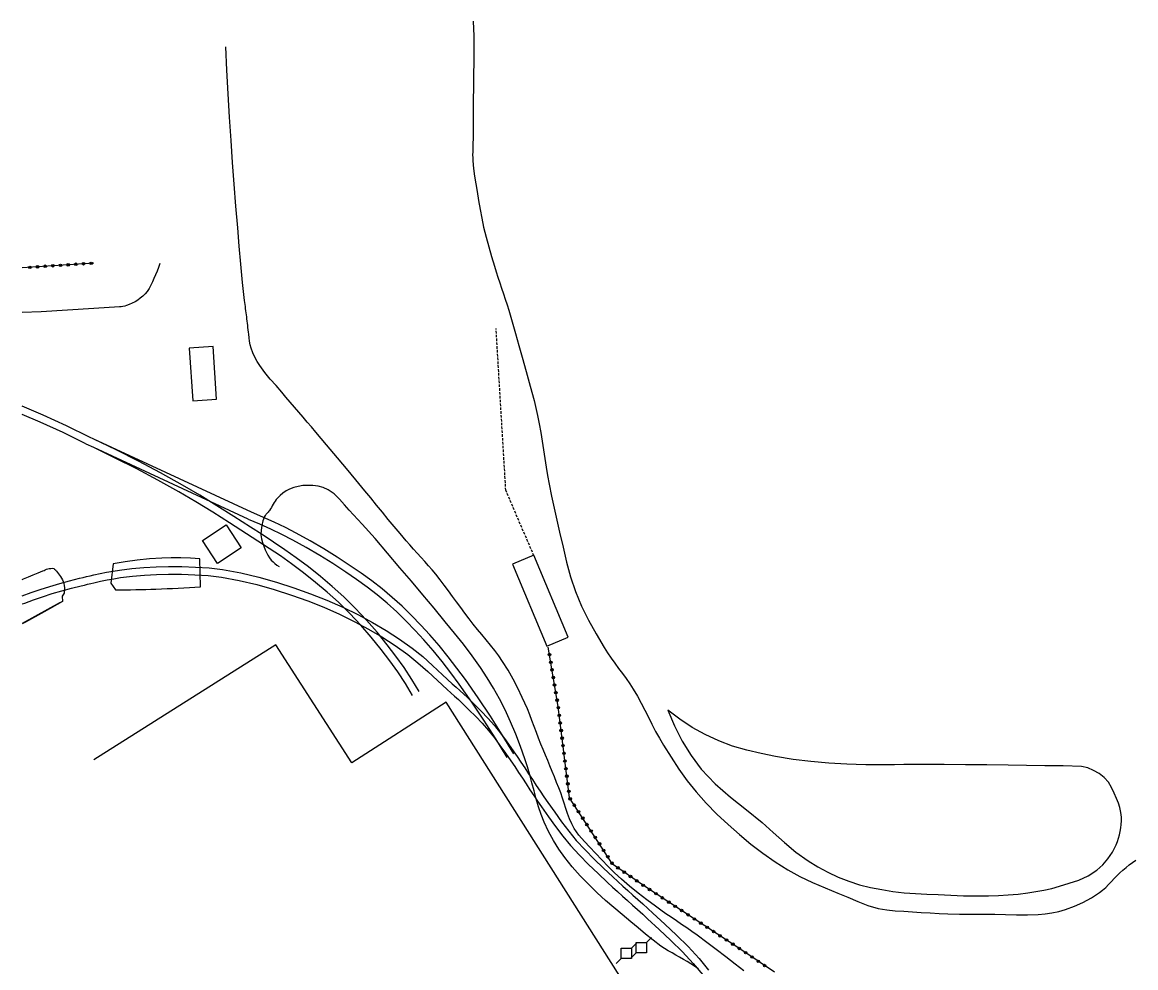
# Model space of a CAD drawing. Header units: millimetres. Extents: x 168000 to 169000, y 125998 to 127000.
# Drawn here: x 168000 to 168217.9, y 126470.7 to 126655.7 of the extents above; entities that cross this region are included whole.
import ezdxf

# ---------------------------------------------------------------- set-up
doc = ezdxf.new("R2010")
doc.units = ezdxf.units.MM
doc.linetypes.add('DASHED', pattern=[0.75, 0.5, -0.25])
doc.layers.get('0').update_dxf_attribs({"linetype": 'CONTINUOUS'})
for name, color, linetype in [('W0017', 7, 'CONTINUOUS'), ('W0101', 7, 'CONTINUOUS'), ('W0104', 1, 'CONTINUOUS'), ('W0112', 1, 'DASHED'), ('W0323', 7, 'CONTINUOUS'), ('W0600', 7, 'CONTINUOUS'), ('W0700', 7, 'CONTINUOUS')]:
    doc.layers.add(name, color=color, linetype=linetype)

# ---------------------------------------------------------------- blocks, each defined once
blk = doc.blocks.new('T600')
for p, q in [((-0.999999, 0.999999), (0.999999, 0.999999)), ((-0.999999, -0.999999), (-0.999999, 0.999999)), ((0.999999, 0.999999), (1.999998, 1.999998)), ((0.999999, 0.999999), (0.999999, -0.999999)), ((-0.999999, -0.999999), (-1.999998, -1.999998)), ((0.999999, -0.999999), (-0.999999, -0.999999))]:
    blk.add_line(p, q)
blk = doc.blocks.new('t323o')
at = {"color": 0, "linetype": 'Continuous'}
for radius in [0.25, 0.15]:
    blk.add_circle((0, 0), radius, dxfattribs=at)

msp = doc.modelspace()

# ---------------------------------------------------------------- linework, layer by layer
at = {"layer": 'W0017'}
for points in [[(168088.2, 126655.85), (168088.33, 126652.93), (168088.36, 126650.42), (168088.34, 126647.9), (168088.3, 126645.38), (168088.27, 126642.87), (168088.25, 126640.48), (168088.24, 126638.09), (168088.22, 126635.7), (168088.21, 126633.3), (168088.2, 126632.71), (168088.18, 126632.11), (168088.16, 126631.52), (168088.15, 126630.92), (168088.14, 126630.33), (168088.13, 126629.73), (168088.14, 126629.14), (168088.17, 126628.54), (168088.31, 126627.03), (168088.52, 126625.53), (168088.76, 126624.03), (168089, 126622.54), (168089.28, 126620.79), (168089.57, 126619.05), (168089.9, 126617.31), (168090.27, 126615.58), (168090.75, 126613.65), (168091.28, 126611.73), (168091.84, 126609.83), (168092.42, 126607.93), (168092.75, 126606.84), (168093.09, 126605.77), (168093.45, 126604.69), (168093.8, 126603.62), (168094.16, 126602.54), (168094.51, 126601.47), (168094.86, 126600.39), (168095.2, 126599.31), (168095.88, 126597.03), (168096.54, 126594.75), (168097.19, 126592.46), (168097.83, 126590.17), (168098.62, 126587.33), (168099.41, 126584.49), (168100.15, 126581.64), (168100.82, 126578.77), (168101.16, 126577.09), (168101.45, 126575.41), (168101.73, 126573.73), (168101.98, 126572.04), (168102.23, 126570.35), (168102.49, 126568.66), (168102.77, 126566.97), (168103.08, 126565.29), (168103.55, 126562.94), (168104.05, 126560.6), (168104.59, 126558.26), (168105.14, 126555.93), (168105.82, 126553.01), (168106.5, 126550.08), (168107.26, 126547.17), (168108.23, 126544.31), (168109.43, 126541.47), (168110.8, 126538.71), (168112.29, 126536.02), (168113.85, 126533.37), (168114.52, 126532.31), (168115.23, 126531.29), (168115.96, 126530.28), (168116.7, 126529.28), (168117.45, 126528.28), (168118.18, 126527.28), (168118.9, 126526.25), (168119.57, 126525.21), (168120.36, 126523.87), (168121.11, 126522.5), (168121.83, 126521.12), (168122.52, 126519.73), (168123.22, 126518.34), (168123.94, 126516.95), (168124.68, 126515.59), (168125.47, 126514.25), (168126.96, 126511.88), (168128.5, 126509.56), (168130.13, 126507.29), (168131.88, 126505.1), (168133.85, 126502.88), (168135.94, 126500.75), (168138.1, 126498.72), (168140.34, 126496.75), (168142.59, 126494.89), (168144.91, 126493.1), (168147.3, 126491.4), (168149.78, 126489.84), (168152.16, 126488.55), (168154.62, 126487.41), (168157.11, 126486.36), (168159.6, 126485.32), (168161.54, 126484.49), (168163.48, 126483.66), (168165.46, 126482.91), (168167.5, 126482.32), (168169.16, 126482.02), (168170.83, 126481.86), (168172.51, 126481.77), (168174.17, 126481.66), (168175.91, 126481.54), (168177.65, 126481.43), (168179.39, 126481.34), (168181.13, 126481.27), (168183.42, 126481.22), (168185.72, 126481.2), (168188.01, 126481.2), (168190.3, 126481.2), (168192.42, 126481.15), (168194.55, 126481.08), (168196.68, 126481.05), (168198.81, 126481.15), (168200.15, 126481.28), (168201.49, 126481.46), (168202.81, 126481.72), (168204.12, 126482.08), (168205.87, 126482.73), (168207.56, 126483.51), (168209.2, 126484.41), (168210.76, 126485.43), (168211.4, 126485.91), (168212, 126486.44), (168212.58, 126487), (168213.13, 126487.58), (168213.68, 126488.16), (168214.23, 126488.73), (168214.79, 126489.3), (168215.38, 126489.83), (168215.99, 126490.34), (168216.61, 126490.82), (168217.24, 126491.3), (168217.88, 126491.75)], [(168141.22, 126470.09), (168139.51, 126471.44), (168137.67, 126472.88), (168135.81, 126474.29), (168133.93, 126475.68), (168132.05, 126477.06), (168131.04, 126477.78), (168130.03, 126478.49), (168129.01, 126479.19), (168127.99, 126479.88), (168126.96, 126480.58), (168125.95, 126481.29), (168124.94, 126482), (168123.94, 126482.73), (168122.23, 126484.01), (168120.53, 126485.31), (168118.85, 126486.64), (168117.23, 126488.04), (168115.91, 126489.26), (168114.64, 126490.53), (168113.41, 126491.83), (168112.18, 126493.15), (168111.09, 126494.28), (168109.99, 126495.42), (168108.93, 126496.62), (168108.02, 126497.94), (168107.51, 126498.88), (168107.07, 126499.86), (168106.68, 126500.86), (168106.34, 126501.88), (168106.02, 126502.89), (168105.71, 126503.9), (168105.37, 126504.91), (168105, 126505.91), (168104.57, 126506.98), (168104.14, 126508.05), (168103.7, 126509.12), (168103.25, 126510.19), (168102.81, 126511.25), (168102.36, 126512.32), (168101.92, 126513.39), (168101.49, 126514.46), (168101.03, 126515.6), (168100.6, 126516.75), (168100.17, 126517.9), (168099.74, 126519.05), (168099.3, 126520.2), (168098.84, 126521.35), (168098.36, 126522.48), (168097.85, 126523.6), (168096.98, 126525.4), (168096.05, 126527.18), (168095.06, 126528.92), (168093.99, 126530.62), (168093.24, 126531.71), (168092.45, 126532.78), (168091.63, 126533.83), (168090.79, 126534.86), (168089.94, 126535.89), (168089.09, 126536.91), (168088.26, 126537.94), (168087.44, 126538.99), (168086.62, 126540.07), (168085.81, 126541.17), (168085, 126542.26), (168084.2, 126543.36), (168083.4, 126544.46), (168082.58, 126545.55), (168081.75, 126546.62), (168080.9, 126547.69), (168080.21, 126548.53), (168079.49, 126549.36), (168078.77, 126550.17), (168078.03, 126550.98), (168077.3, 126551.79), (168076.57, 126552.6), (168075.84, 126553.42), (168075.12, 126554.25), (168073.95, 126555.63), (168072.79, 126557.02), (168071.63, 126558.42), (168070.48, 126559.82), (168069.33, 126561.22), (168068.18, 126562.62), (168067.03, 126564.02), (168065.87, 126565.42), (168063.77, 126567.95), (168061.67, 126570.47), (168059.56, 126572.99), (168057.44, 126575.51), (168056.61, 126576.49), (168055.78, 126577.46), (168054.94, 126578.44), (168054.1, 126579.41), (168053.26, 126580.38), (168052.42, 126581.36), (168051.58, 126582.34), (168050.76, 126583.32), (168049.65, 126584.59), (168048.53, 126585.86), (168047.45, 126587.16), (168046.47, 126588.53), (168045.97, 126589.33), (168045.51, 126590.16), (168045.11, 126591.02), (168044.77, 126591.9), (168044.59, 126592.58), (168044.48, 126593.27), (168044.4, 126593.96), (168044.31, 126594.64), (168044.25, 126595.07), (168044.2, 126595.49), (168044.15, 126595.92), (168044.11, 126596.35), (168044.06, 126596.77), (168044.02, 126597.2), (168043.97, 126597.63), (168043.92, 126598.05), (168043.87, 126598.45), (168043.82, 126598.85), (168043.76, 126599.24), (168043.7, 126599.64), (168043.65, 126600.04), (168043.59, 126600.43), (168043.54, 126600.83), (168043.49, 126601.23), (168043.11, 126604.78), (168042.77, 126608.33), (168042.46, 126611.88), (168042.15, 126615.43), (168041.8, 126619.7), (168041.46, 126623.97), (168041.15, 126628.24), (168040.86, 126632.51), (168040.57, 126637.1), (168040.3, 126641.68), (168040.06, 126646.27), (168039.84, 126650.86)], [(168026.92, 126608.44), (168026.66, 126607.7), (168026.37, 126606.96), (168026.07, 126606.24), (168025.75, 126605.52), (168025.46, 126604.87), (168025.16, 126604.23), (168024.82, 126603.59), (168024.42, 126603), (168024.02, 126602.52), (168023.58, 126602.07), (168023.1, 126601.66), (168022.6, 126601.29), (168022.07, 126600.97), (168021.52, 126600.69), (168020.95, 126600.46), (168020.38, 126600.25), (168020.04, 126600.15), (168019.7, 126600.07), (168019.36, 126600.01), (168019.02, 126599.97)], [(168019.02, 126599.97), (168014, 126599.64)], [(168014, 126599.64), (168008.84, 126599.33), (168003.67, 126599.04), (168000, 126598.86)], [(168132.31, 126470.53), (168130.81, 126471.48), (168130.09, 126471.92), (168129.36, 126472.35), (168128.62, 126472.76), (168127.88, 126473.18), (168127.14, 126473.6), (168126.41, 126474.03), (168125.69, 126474.48), (168124.98, 126474.95), (168123.45, 126476.08), (168121.98, 126477.27), (168120.52, 126478.5), (168119.07, 126479.72), (168117.41, 126481.1), (168115.75, 126482.47), (168114.11, 126483.87), (168112.52, 126485.34), (168110.84, 126486.99), (168109.19, 126488.68), (168107.61, 126490.44), (168106.14, 126492.29), (168105, 126493.93), (168103.95, 126495.62), (168103, 126497.37), (168102.15, 126499.17), (168101.54, 126500.68), (168101.02, 126502.21), (168100.56, 126503.77), (168100.14, 126505.33), (168099.74, 126506.9), (168099.32, 126508.46), (168098.87, 126510.01), (168098.36, 126511.55), (168097.48, 126513.99), (168096.56, 126516.42), (168095.56, 126518.83), (168094.47, 126521.19), (168093.38, 126523.32), (168092.22, 126525.41), (168090.98, 126527.45), (168089.67, 126529.46), (168088.04, 126531.75), (168086.32, 126533.98), (168084.55, 126536.17), (168082.78, 126538.35), (168080.6, 126541.03), (168078.39, 126543.69), (168076.16, 126546.33), (168073.91, 126548.96), (168071.47, 126551.82), (168069.03, 126554.66), (168066.54, 126557.48), (168063.99, 126560.23), (168063.05, 126561.28), (168062.1, 126562.38), (168061.06, 126563.4), (168059.85, 126564.22), (168058.88, 126564.63), (168057.87, 126564.89), (168056.83, 126565.02), (168055.8, 126565.06), (168054.89, 126565.02), (168054, 126564.88), (168053.12, 126564.65), (168052.27, 126564.32), (168051.61, 126563.98), (168051.01, 126563.56), (168050.44, 126563.09), (168049.92, 126562.57), (168049.69, 126562.3), (168049.47, 126562), (168049.28, 126561.7), (168049.09, 126561.38), (168048.92, 126561.07), (168048.74, 126560.75), (168048.55, 126560.45), (168048.35, 126560.15), (168048.24, 126560), (168048.12, 126559.86), (168047.99, 126559.72), (168047.87, 126559.59), (168047.74, 126559.45), (168047.63, 126559.3), (168047.52, 126559.15), (168047.43, 126558.98), (168047.1, 126558.13), (168046.86, 126557.24), (168046.73, 126556.33), (168046.71, 126555.41), (168046.8, 126554.64), (168046.98, 126553.89), (168047.24, 126553.17), (168047.52, 126552.46), (168047.77, 126551.93), (168048.05, 126551.41), (168048.36, 126550.91), (168048.73, 126550.44), (168049.07, 126550.09), (168049.44, 126549.77), (168049.83, 126549.48), (168050.26, 126549.23)], [(168017.78, 126549.73), (168017.32, 126545.95), (168018.23, 126544.63)], [(168034.77, 126550.68), (168032.9, 126550.81), (168031.03, 126550.88), (168029.15, 126550.89), (168027.28, 126550.83), (168024.89, 126550.67), (168022.51, 126550.44), (168020.14, 126550.12), (168017.78, 126549.73)], [(168034.87, 126545.23), (168034.77, 126550.68)], [(168000, 126546.65), (168000.26, 126546.77), (168001.19, 126547.2), (168002.13, 126547.58), (168003.08, 126547.95), (168004.03, 126548.33), (168004.26, 126548.44), (168004.5, 126548.55), (168004.74, 126548.65), (168004.99, 126548.73), (168005.27, 126548.79), (168005.56, 126548.84), (168005.86, 126548.85), (168006.16, 126548.78), (168006.33, 126548.69), (168006.47, 126548.55), (168006.59, 126548.4), (168006.71, 126548.26), (168006.92, 126548.02), (168007.12, 126547.78), (168007.31, 126547.52), (168007.48, 126547.26), (168007.67, 126546.93), (168007.86, 126546.6), (168008.02, 126546.25), (168008.14, 126545.89), (168008.23, 126545.47), (168008.28, 126545.04), (168008.29, 126544.61), (168008.23, 126544.18), (168008.17, 126543.97), (168008.08, 126543.76), (168007.97, 126543.57), (168007.83, 126543.4)], [(168007.83, 126543.4), (168007.88, 126542.33)], [(168007.88, 126542.33), (168004.27, 126540.33), (168000.65, 126538.33), (168000, 126537.97)], [(168007.4, 126542.15), (168000, 126538.03)], [(168126.35, 126521.09), (168127.6, 126518.01), (168129.11, 126515.06), (168130.86, 126512.24), (168132.85, 126509.58), (168135.56, 126506.67), (168138.58, 126504.06), (168141.71, 126501.62), (168144.75, 126499.13), (168146.95, 126497.19), (168149.13, 126495.23), (168151.38, 126493.33), (168153.76, 126491.6), (168155.66, 126490.44), (168157.62, 126489.38), (168159.64, 126488.44), (168161.72, 126487.63), (168163.84, 126486.95), (168166, 126486.42), (168168.19, 126485.99), (168170.38, 126485.63), (168172.58, 126485.37), (168174.8, 126485.21), (168177.01, 126485.11), (168179.23, 126485.01), (168181.69, 126484.91), (168184.15, 126484.81), (168186.61, 126484.77), (168189.08, 126484.79), (168191.01, 126484.86), (168192.94, 126484.98), (168194.87, 126485.14), (168196.8, 126485.38), (168198.36, 126485.61), (168199.91, 126485.89), (168201.46, 126486.23), (168202.98, 126486.65), (168204.85, 126487.24), (168206.73, 126487.87), (168208.56, 126488.68), (168210.24, 126489.77), (168211.42, 126490.82), (168212.44, 126492.02), (168213.31, 126493.34), (168214.03, 126494.74), (168214.3, 126495.38), (168214.52, 126496.03), (168214.71, 126496.7), (168214.86, 126497.38), (168214.97, 126498.07), (168215.05, 126498.76), (168215.08, 126499.45), (168215.08, 126500.15), (168214.99, 126501.1), (168214.78, 126502.03), (168214.49, 126502.93), (168214.15, 126503.81), (168213.69, 126504.89), (168213.17, 126505.97), (168212.52, 126506.99), (168211.71, 126507.9), (168210.73, 126508.68), (168209.64, 126509.32), (168208.48, 126509.8), (168207.25, 126510.1)], [(168207.25, 126510.1), (168203.67, 126510.18), (168200.09, 126510.24), (168196.5, 126510.29), (168192.92, 126510.34), (168188.75, 126510.38), (168184.58, 126510.41), (168180.41, 126510.44), (168176.25, 126510.46), (168174.38, 126510.46), (168172.52, 126510.45), (168170.65, 126510.42), (168168.79, 126510.4), (168166.92, 126510.39), (168165.05, 126510.4), (168163.19, 126510.44), (168161.32, 126510.53), (168157.82, 126510.75), (168154.33, 126511.05), (168150.84, 126511.47), (168147.38, 126512.04), (168144.56, 126512.61), (168141.76, 126513.26), (168138.99, 126514.06), (168136.29, 126515.08), (168133.65, 126516.32), (168131.11, 126517.74), (168128.67, 126519.33), (168126.35, 126521.09)]]:
    msp.add_lwpolyline(points, dxfattribs=at)
msp.add_lwpolyline([(168018.23, 126544.63, 0.007749), (168026.15, 126544.78, 0.007749), (168034.87, 126545.23)], format="xyb", dxfattribs=at)
at = {"layer": 'W0101'}
msp.add_lwpolyline([(168133.61, 126362.96), (168150.45, 126416.19), (168082.94, 126522.69), (168064.48, 126510.82), (168049.61, 126533.86), (168014, 126511.37)], dxfattribs=at)
at = {"layer": 'W0104'}
for points in [[(168032.69, 126591.93), (168033.38, 126581.61), (168038.03, 126581.92), (168037.35, 126592.24)], [(168038.19, 126549.79), (168035.25, 126554.3), (168039.92, 126557.35), (168042.86, 126552.84)], [(168106.81, 126535.35), (168100.09, 126551.41), (168095.93, 126549.67), (168102.65, 126533.61)]]:
    msp.add_lwpolyline(points, close=True, dxfattribs=at)
at = {"layer": 'W0112'}
msp.add_lwpolyline([(168100.12, 126551.3), (168094.62, 126564.1), (168092.72, 126595.73)], dxfattribs=at)
at = {"layer": 'W0323'}
for points in [[(168014, 126608.55), (168000, 126607.64)], [(168147.17, 126469.86), (168140.78, 126474.18), (168121.59, 126486.78), (168115.5, 126491), (168107.1, 126503.94), (168104.86, 126521.81), (168102.92, 126533.42)]]:
    msp.add_lwpolyline(points, dxfattribs=at)
at = {"layer": 'W0700'}
for points in [[(168013.15, 126574.51), (168008.66, 126576.74), (168004.09, 126578.83), (168000, 126580.54)], [(168012.46, 126573.18), (168008.01, 126575.39), (168003.49, 126577.45), (168000, 126578.91)], [(168014, 126574.12), (168013.15, 126574.51)], [(168014, 126574.12), (168013.15, 126574.51)], [(168077.68, 126524.75), (168076.23, 126527.11), (168074.71, 126529.42), (168073.11, 126531.67), (168071.43, 126533.87), (168069.42, 126536.33), (168067.33, 126538.73), (168065.16, 126541.05), (168062.9, 126543.28), (168060.67, 126545.31), (168058.36, 126547.25), (168055.99, 126549.11), (168053.58, 126550.92), (168051.4, 126552.48), (168049.18, 126553.97), (168046.93, 126555.43), (168044.67, 126556.88), (168041.38, 126558.99), (168038.08, 126561.1), (168034.74, 126563.16), (168031.36, 126565.14), (168027.08, 126567.5), (168022.77, 126569.79), (168018.4, 126572), (168014, 126574.12)], [(168044.86, 126559.8), (168014, 126574.12)], [(168014, 126572.46), (168012.52, 126573.15)], [(168014, 126572.47), (168012.52, 126573.15)], [(168044.23, 126558.44), (168014, 126572.47)], [(168076.39, 126523.99), (168074.97, 126526.31), (168073.47, 126528.57), (168071.9, 126530.78), (168070.25, 126532.94), (168068.28, 126535.36), (168066.22, 126537.72), (168064.09, 126540), (168061.87, 126542.2), (168059.67, 126544.19), (168057.39, 126546.1), (168055.06, 126547.93), (168052.69, 126549.72), (168050.53, 126551.26), (168048.32, 126552.74), (168046.09, 126554.18), (168043.86, 126555.61), (168040.58, 126557.72), (168037.3, 126559.82), (168033.98, 126561.86), (168030.62, 126563.83), (168026.52, 126566.1), (168022.39, 126568.3), (168018.21, 126570.41), (168014, 126572.46)], [(168094.87, 126511.81), (168092.65, 126515.49), (168090.35, 126519.12), (168087.96, 126522.69), (168085.48, 126526.21), (168083.85, 126528.42), (168082.16, 126530.61), (168080.42, 126532.75), (168078.61, 126534.83), (168076.89, 126536.71), (168075.12, 126538.54), (168073.29, 126540.32), (168071.4, 126542.03), (168069.46, 126543.64), (168067.46, 126545.19), (168065.42, 126546.67), (168063.34, 126548.1), (168060.8, 126549.77), (168058.21, 126551.38), (168055.58, 126552.91), (168052.92, 126554.38), (168050.8, 126555.47), (168048.66, 126556.51), (168046.49, 126557.49), (168044.3, 126558.41)], [(168096.17, 126512.57), (168093.93, 126516.28), (168091.61, 126519.94), (168089.2, 126523.54), (168086.7, 126527.08), (168085.04, 126529.33), (168083.33, 126531.55), (168081.56, 126533.72), (168079.73, 126535.83), (168077.98, 126537.74), (168076.17, 126539.61), (168074.31, 126541.42), (168072.39, 126543.16), (168070.41, 126544.81), (168068.38, 126546.38), (168066.3, 126547.89), (168064.18, 126549.35), (168061.6, 126551.04), (168058.99, 126552.66), (168056.32, 126554.22), (168053.62, 126555.7), (168051.48, 126556.81), (168049.3, 126557.86), (168047.09, 126558.86), (168044.86, 126559.8)], [(168000, 126543.49), (168001.71, 126544.11), (168003.49, 126544.72), (168005.4, 126545.32), (168007.32, 126545.88), (168009.26, 126546.4), (168011.2, 126546.89), (168011.9, 126547.05), (168012.6, 126547.22), (168013.3, 126547.39), (168014, 126547.55)], [(168014, 126547.55), (168015.25, 126547.83), (168016.51, 126548.08), (168017.78, 126548.31), (168019.05, 126548.5), (168021.42, 126548.79), (168023.81, 126548.99), (168026.19, 126549.11), (168028.59, 126549.17), (168031.24, 126549.17), (168033.9, 126549.1), (168036.56, 126548.92), (168039.2, 126548.6), (168042.75, 126547.95), (168046.26, 126547.11), (168049.73, 126546.12), (168053.16, 126545.03), (168056.39, 126543.88), (168059.57, 126542.63), (168062.7, 126541.25), (168065.78, 126539.75), (168068.51, 126538.27), (168071.18, 126536.69), (168073.79, 126535.01), (168076.32, 126533.21), (168078.36, 126531.57), (168080.3, 126529.83), (168082.2, 126528.04), (168084.12, 126526.28), (168084.88, 126525.61), (168085.64, 126524.94), (168086.39, 126524.26), (168087.13, 126523.57), (168088.48, 126522.24), (168089.82, 126520.9), (168091.13, 126519.53), (168092.38, 126518.1), (168093.56, 126516.63), (168094.67, 126515.11), (168095.75, 126513.57), (168096.83, 126512.03), (168097.59, 126510.91), (168098.35, 126509.79), (168099.09, 126508.66), (168099.83, 126507.52), (168100.57, 126506.39), (168101.32, 126505.26), (168102.08, 126504.14), (168102.85, 126503.03), (168104.19, 126501.14), (168105.54, 126499.26), (168106.94, 126497.42), (168108.41, 126495.63), (168110.12, 126493.76), (168111.9, 126491.97), (168113.72, 126490.22), (168115.55, 126488.48), (168116.52, 126487.58), (168117.49, 126486.69), (168118.48, 126485.81), (168119.47, 126484.94), (168120.47, 126484.07), (168121.45, 126483.19), (168122.43, 126482.3), (168123.4, 126481.4), (168125.71, 126479.24), (168128.02, 126477.07), (168130.28, 126474.84), (168132.43, 126472.5), (168134.3, 126470.27)], [(168014, 126546.01), (168015.3, 126546.3), (168016.61, 126546.57), (168017.93, 126546.81), (168019.25, 126547.02), (168021.58, 126547.29), (168023.91, 126547.49), (168026.25, 126547.62), (168028.6, 126547.67), (168031.19, 126547.67), (168033.79, 126547.6), (168036.39, 126547.43), (168038.97, 126547.12), (168042.46, 126546.48), (168045.91, 126545.65), (168049.32, 126544.68), (168052.69, 126543.6), (168055.86, 126542.48), (168058.99, 126541.25), (168062.07, 126539.89), (168065.09, 126538.41), (168067.77, 126536.97), (168070.39, 126535.42), (168072.94, 126533.77), (168075.42, 126532), (168077.43, 126530.39), (168079.35, 126528.66), (168081.23, 126526.9), (168083.12, 126525.16), (168083.87, 126524.5), (168084.61, 126523.84), (168085.36, 126523.17), (168086.08, 126522.49), (168087.41, 126521.19), (168088.73, 126519.88), (168090.01, 126518.53), (168091.23, 126517.13), (168092.39, 126515.69), (168093.48, 126514.2), (168094.54, 126512.68), (168095.6, 126511.17), (168096.37, 126510.05), (168097.12, 126508.92), (168097.86, 126507.79), (168098.6, 126506.66), (168099.35, 126505.52), (168100.09, 126504.39), (168100.85, 126503.27), (168101.63, 126502.16), (168102.99, 126500.24), (168104.36, 126498.34), (168105.78, 126496.46), (168107.28, 126494.65), (168109.01, 126492.75), (168110.81, 126490.93), (168112.66, 126489.16), (168114.52, 126487.39), (168115.48, 126486.49), (168116.46, 126485.6), (168117.45, 126484.72), (168118.44, 126483.85), (168119.43, 126482.98), (168120.42, 126482.1), (168121.4, 126481.21), (168122.37, 126480.31), (168124.66, 126478.17), (168126.94, 126476.03), (168129.17, 126473.82), (168131.3, 126471.52), (168133.14, 126469.32)], [(168000, 126541.88), (168000.47, 126542.06), (168002.21, 126542.7), (168003.96, 126543.3), (168005.84, 126543.89), (168007.74, 126544.44), (168009.64, 126544.95), (168011.55, 126545.43), (168012.16, 126545.58), (168012.78, 126545.72), (168013.39, 126545.87), (168014, 126546.01)]]:
    msp.add_lwpolyline(points, dxfattribs=at)

# ---------------------------------------------------------------- block references
at = {"layer": 'W0323'}
for p, rotation in [((168008.98, 126608.22), 183.7310816723139), ((168010.48, 126608.32), 183.7310816723139), ((168011.97, 126608.42), 183.7310816723139), ((168013.47, 126608.51), 183.7310816723139), ((168001.5, 126607.73), 183.7310816723139), ((168002.99, 126607.83), 183.7310816723139), ((168004.49, 126607.93), 183.7310816723139), ((168005.99, 126608.03), 183.7310816723139), ((168007.48, 126608.12), 183.7310816723139), ((168103.17, 126531.94), 99.47432903506399), ((168103.42, 126530.46), 99.47432903506399), ((168103.66, 126528.98), 99.47432903506399), ((168103.91, 126527.5), 99.47432903506399), ((168104.16, 126526.02), 99.47432903506399), ((168104.4, 126524.54), 99.47432903506399), ((168104.65, 126523.06), 99.47432903506399), ((168104.89, 126521.58), 97.13645672669098), ((168105.08, 126520.09), 97.13645672669098), ((168105.26, 126518.6), 97.13645672669098), ((168105.45, 126517.12), 97.13645672669098), ((168105.63, 126515.63), 97.13645672669098), ((168105.82, 126514.14), 97.13645672669098), ((168106.01, 126512.65), 97.13645672669098), ((168106.19, 126511.16), 97.13645672669098), ((168106.38, 126509.67), 97.13645672669098), ((168106.57, 126508.19), 97.13645672669098), ((168106.75, 126506.7), 97.13645672669098), ((168106.94, 126505.21), 97.13645672669098), ((168107.22, 126503.75), 123.0101653488591), ((168108.03, 126502.5), 123.0101653488591), ((168108.85, 126501.24), 123.0101653488591), ((168109.67, 126499.98), 123.0101653488591), ((168110.49, 126498.72), 123.0101653488591), ((168111.3, 126497.46), 123.0101653488591), ((168112.12, 126496.21), 123.0101653488591), ((168112.94, 126494.95), 123.0101653488591), ((168113.75, 126493.69), 123.0101653488591), ((168114.57, 126492.43), 123.0101653488591), ((168115.39, 126491.18), 123.0101653488591), ((168116.56, 126490.26), 145.2520005292589), ((168117.8, 126489.41), 145.2520005292589), ((168119.03, 126488.55), 145.2520005292589), ((168120.26, 126487.7), 145.2520005292589), ((168121.49, 126486.84), 145.2520005292589), ((168122.75, 126486.02), 146.7210695984873), ((168124, 126485.2), 146.7210695984873), ((168125.25, 126484.37), 146.7210695984873), ((168126.51, 126483.55), 146.7210695984873), ((168127.76, 126482.73), 146.7210695984873), ((168129.02, 126481.9), 146.7210695984873), ((168130.27, 126481.08), 146.7210695984873), ((168131.52, 126480.26), 146.7210695984873), ((168132.78, 126479.43), 146.7210695984873), ((168134.03, 126478.61), 146.7210695984873), ((168135.29, 126477.79), 146.7210695984873), ((168136.54, 126476.97), 146.7210695984873), ((168137.79, 126476.14), 146.7210695984873), ((168139.05, 126475.32), 146.7210695984873), ((168140.3, 126474.5), 146.7210695984873), ((168141.55, 126473.66), 145.8855270546472), ((168142.79, 126472.82), 145.8855270546472), ((168144.03, 126471.98), 145.8855270546472), ((168145.27, 126471.14), 145.8855270546472)]:
    msp.add_blockref('t323o', p, dxfattribs=dict(at, rotation=rotation))
at = {"layer": 'W0600'}
for p in [(168121.13, 126474.64), (168118.19, 126473.53)]:
    msp.add_blockref('T600', p, dxfattribs=at)

doc.saveas('drawing.dxf')
